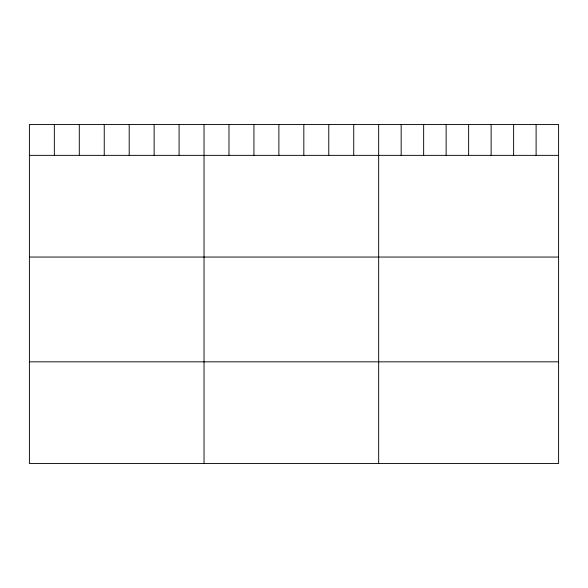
<?xml version="1.0" encoding="UTF-8"?>
<svg xmlns="http://www.w3.org/2000/svg" width="588" height="588" viewBox="0 0 588 588"><rect width="100%" height="100%" fill="white"/><g stroke="black" fill="none" stroke-linecap="round" stroke-linejoin="round"><path stroke-width="0.88" d="M558.6 155.357L558.6 463.528L29.4 463.528L29.4 124.472L558.6 124.472L558.6 155.357L29.4 155.357M29.4 257.052L558.6 257.052M29.4 361.833L558.6 361.833M536.109 124.472L536.109 155.357M513.618 124.472L513.618 155.357M491.127 124.472L491.127 155.357M468.636 124.472L468.636 155.357M446.145 124.472L446.145 155.357M423.654 124.472L423.654 155.357M401.163 124.472L401.163 155.357M378.672 124.472L378.672 463.528M353.726 124.472L353.726 155.357M328.773 124.472L328.773 155.357M303.827 124.472L303.827 155.357M278.881 124.472L278.881 155.357M253.935 124.472L253.935 155.357M228.982 124.472L228.982 155.357M204.036 124.472L204.036 463.528M179.09 124.472L179.09 155.357M154.137 124.472L154.137 155.357M129.191 124.472L129.191 155.357M104.245 124.472L104.245 155.357M79.299 124.472L79.299 155.357M54.346 124.472L54.346 155.357"/></g></svg>
